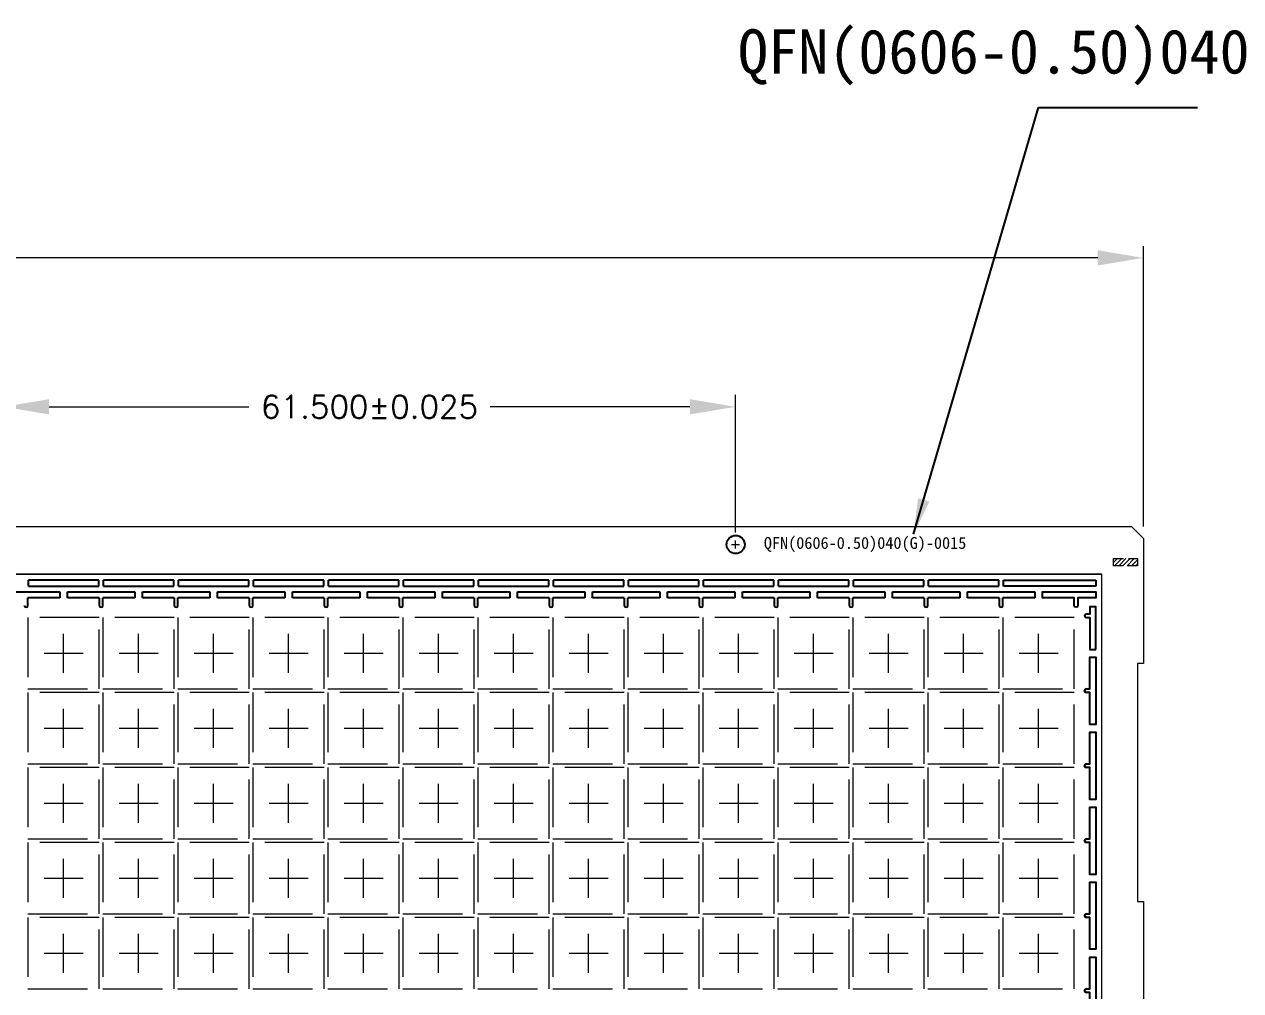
# Model space of a CAD drawing. Header units: millimetres. Extents: x 586 to 984, y 385 to 645.
# Drawn here: x 684.53 to 715.18, y 476.87 to 501.23 of the extents above; entities that cross this region are included whole.
import ezdxf

# ---------------------------------------------------------------- set-up
doc = ezdxf.new("R2010")
doc.units = ezdxf.units.MM
doc.linetypes.add('CENTER', pattern=[2, 1.25, -0.25, 0.25, -0.25])
doc.linetypes.add('HIDDEN', pattern=[0.375, 0.25, -0.125])
doc.layers.add('1', color=7, linetype='Continuous')
doc.layers.add('DIM', color=4, linetype='Continuous', lineweight=18)
doc.styles.add('SIMPLEX', font='SIMPLEX')
doc.styles.add('宋体', font='')
doc.styles.get('宋体').set_extended_font_data('SimSun')
doc.dimstyles.get("Standard").update_dxf_attribs({"dimscale": 4.5, "dimtxt": 0.16, "dimasz": 0.12, "dimexe": 0.08, "dimexo": 0.05, "dimgap": 0.08, "dimtad": 0, "dimdec": 3, "dimzin": 0, "dimdsep": 46, "dimtxsty": 'Standard', "dimcen": 0.09, "dimadec": 0, "dimazin": 0, "dimtfac": 1, "dimtdec": 3, "dimtmove": 0, "dimatfit": 3, "dimfxl": 1, "dimtolj": 1, "dimtzin": 0, "dimarcsym": 0})

msp = doc.modelspace()

# ---------------------------------------------------------------- hatches: boundary and pattern name
at = {"layer": 'DIM'}
h = msp.add_hatch(dxfattribs=at)
h.set_pattern_fill('ANSI31', color=256, scale=0.6, style=0)
h.set_pattern_definition([(45, (355.90738, 487.44193), (-0.053033009, 0.053033009), [])])
h.paths.add_polyline_path([(635.4774, 487.7584), (635.4774, 487.5784), (636.0774, 487.5784), (636.0774, 487.7584)])
h.paths.add_polyline_path([(635.4774, 465.9784), (635.4774, 466.1584), (636.0774, 466.1584), (636.0774, 465.9784)])
h.paths.add_polyline_path([(712.5774, 465.9784), (712.5774, 466.1584), (711.9774, 466.1584), (711.9774, 465.9784)])
h.paths.add_polyline_path([(712.5774, 487.7584), (712.5774, 487.5784), (711.9774, 487.5784), (711.9774, 487.7584)])

# ---------------------------------------------------------------- linework, layer by layer
at = {"layer": '1'}
for p, q in [((686.4024, 487.2184, -0.0958), (684.6324, 487.2184, -0.0958)), ((684.6324, 487.0684, -0.0958), (684.6324, 487.2184, -0.0958)), ((686.4024, 487.0684, -0.0958), (686.4024, 487.2184, -0.0958)), ((688.2924, 487.2184, -0.0958), (686.5224, 487.2184, -0.0958)), ((686.5224, 487.0684, -0.0958), (686.5224, 487.2184, -0.0958)), ((688.2924, 487.0684, -0.0958), (688.2924, 487.2184, -0.0958)), ((690.1824, 487.2184, -0.0958), (688.4124, 487.2184, -0.0958)), ((688.4124, 487.0684, -0.0958), (688.4124, 487.2184, -0.0958)), ((690.1824, 487.0684, -0.0958), (690.1824, 487.2184, -0.0958)), ((692.0724, 487.2184, -0.0958), (690.3024, 487.2184, -0.0958)), ((690.3024, 487.0684, -0.0958), (690.3024, 487.2184, -0.0958)), ((692.0724, 487.0684, -0.0958), (692.0724, 487.2184, -0.0958)), ((693.9624, 487.2184, -0.0958), (692.1924, 487.2184, -0.0958)), ((692.1924, 487.0684, -0.0958), (692.1924, 487.2184, -0.0958)), ((693.9624, 487.0684, -0.0958), (693.9624, 487.2184, -0.0958)), ((695.8524, 487.2184, -0.0958), (694.0824, 487.2184, -0.0958)), ((694.0824, 487.0684, -0.0958), (694.0824, 487.2184, -0.0958)), ((695.8524, 487.0684, -0.0958), (695.8524, 487.2184, -0.0958)), ((697.7424, 487.2184, -0.0958), (695.9724, 487.2184, -0.0958)), ((695.9724, 487.0684, -0.0958), (695.9724, 487.2184, -0.0958)), ((697.7424, 487.0684, -0.0958), (697.7424, 487.2184, -0.0958)), ((699.6324, 487.2184, -0.0958), (697.8624, 487.2184, -0.0958)), ((697.8624, 487.0684, -0.0958), (697.8624, 487.2184, -0.0958)), ((699.6324, 487.0684, -0.0958), (699.6324, 487.2184, -0.0958)), ((701.5224, 487.2184, -0.0958), (699.7524, 487.2184, -0.0958)), ((699.7524, 487.0684, -0.0958), (699.7524, 487.2184, -0.0958)), ((701.5224, 487.0684, -0.0958), (701.5224, 487.2184, -0.0958)), ((703.4124, 487.2184, -0.0958), (701.6424, 487.2184, -0.0958)), ((701.6424, 487.0684, -0.0958), (701.6424, 487.2184, -0.0958)), ((703.4124, 487.0684, -0.0958), (703.4124, 487.2184, -0.0958)), ((705.3024, 487.2184, -0.0958), (703.5324, 487.2184, -0.0958)), ((703.5324, 487.0684, -0.0958), (703.5324, 487.2184, -0.0958)), ((705.3024, 487.0684, -0.0958), (705.3024, 487.2184, -0.0958)), ((707.1924, 487.2184, -0.0958), (705.4224, 487.2184, -0.0958)), ((705.4224, 487.0684, -0.0958), (705.4224, 487.2184, -0.0958)), ((707.1924, 487.0684, -0.0958), (707.1924, 487.2184, -0.0958)), ((709.0824, 487.2184, -0.0958), (707.3124, 487.2184, -0.0958)), ((707.3124, 487.0684, -0.0958), (707.3124, 487.2184, -0.0958)), ((709.0824, 487.0684, -0.0958), (709.0824, 487.2184, -0.0958)), ((709.2024, 487.2184, -0.0958), (711.5274, 487.2184, -0.0958)), ((709.2024, 487.0684, -0.0958), (709.2024, 487.2184, -0.0958)), ((711.5274, 487.2184, -0.0958), (711.5274, 487.0684, -0.0958)), ((684.6324, 487.0684, -0.0958), (686.4024, 487.0684, -0.0958)), ((686.5224, 487.0684, -0.0958), (688.2924, 487.0684, -0.0958)), ((688.4124, 487.0684, -0.0958), (690.1824, 487.0684, -0.0958)), ((690.3024, 487.0684, -0.0958), (692.0724, 487.0684, -0.0958)), ((692.1924, 487.0684, -0.0958), (693.9624, 487.0684, -0.0958)), ((694.0824, 487.0684, -0.0958), (695.8524, 487.0684, -0.0958)), ((695.9724, 487.0684, -0.0958), (697.7424, 487.0684, -0.0958)), ((697.8624, 487.0684, -0.0958), (699.6324, 487.0684, -0.0958)), ((699.7524, 487.0684, -0.0958), (701.5224, 487.0684, -0.0958)), ((701.6424, 487.0684, -0.0958), (703.4124, 487.0684, -0.0958)), ((703.5324, 487.0684, -0.0958), (705.3024, 487.0684, -0.0958)), ((705.4224, 487.0684, -0.0958), (707.1924, 487.0684, -0.0958)), ((707.3124, 487.0684, -0.0958), (709.0824, 487.0684, -0.0958)), ((711.5274, 487.0684, -0.0958), (709.2024, 487.0684, -0.0958))]:
    msp.add_line(p, q, dxfattribs=at)
at = {"layer": '1', "ltscale": 10}
for p, q in [((683.7249, 486.9184, -0.0958), (685.4199, 486.9184, -0.0958)), ((685.4199, 486.7684, -0.0958), (684.6174, 486.7684, -0.0958)), ((684.6174, 486.5794, -0.0958), (684.6174, 486.7684, -0.0958)), ((685.4199, 486.9184, -0.0958), (685.4199, 486.7684, -0.0958)), ((685.6149, 486.7684, -0.0958), (685.6149, 486.9184, -0.0958)), ((685.6149, 486.9184, -0.0958), (687.3099, 486.9184, -0.0958)), ((686.4174, 486.7684, -0.0958), (685.6149, 486.7684, -0.0958)), ((686.4174, 486.7684, -0.0958), (686.4174, 486.5794, -0.0958)), ((687.3099, 486.7684, -0.0958), (686.5074, 486.7684, -0.0958)), ((686.5074, 486.5794, -0.0958), (686.5074, 486.7684, -0.0958)), ((687.3099, 486.9184, -0.0958), (687.3099, 486.7684, -0.0958)), ((687.5049, 486.7684, -0.0958), (687.5049, 486.9184, -0.0958)), ((687.5049, 486.9184, -0.0958), (689.1999, 486.9184, -0.0958)), ((688.3074, 486.7684, -0.0958), (687.5049, 486.7684, -0.0958)), ((688.3074, 486.7684, -0.0958), (688.3074, 486.5794, -0.0958)), ((689.1999, 486.7684, -0.0958), (688.3974, 486.7684, -0.0958)), ((688.3974, 486.5794, -0.0958), (688.3974, 486.7684, -0.0958)), ((689.1999, 486.9184, -0.0958), (689.1999, 486.7684, -0.0958)), ((689.3949, 486.7684, -0.0958), (689.3949, 486.9184, -0.0958)), ((689.3949, 486.9184, -0.0958), (691.0899, 486.9184, -0.0958)), ((690.1974, 486.7684, -0.0958), (689.3949, 486.7684, -0.0958)), ((690.1974, 486.7684, -0.0958), (690.1974, 486.5794, -0.0958)), ((691.0899, 486.7684, -0.0958), (690.2874, 486.7684, -0.0958)), ((690.2874, 486.5794, -0.0958), (690.2874, 486.7684, -0.0958)), ((691.0899, 486.9184, -0.0958), (691.0899, 486.7684, -0.0958)), ((691.2849, 486.7684, -0.0958), (691.2849, 486.9184, -0.0958)), ((691.2849, 486.9184, -0.0958), (692.9799, 486.9184, -0.0958)), ((692.0874, 486.7684, -0.0958), (691.2849, 486.7684, -0.0958)), ((692.0874, 486.7684, -0.0958), (692.0874, 486.5794, -0.0958)), ((692.9799, 486.7684, -0.0958), (692.1774, 486.7684, -0.0958)), ((692.1774, 486.5794, -0.0958), (692.1774, 486.7684, -0.0958)), ((692.9799, 486.9184, -0.0958), (692.9799, 486.7684, -0.0958)), ((693.1749, 486.7684, -0.0958), (693.1749, 486.9184, -0.0958)), ((693.1749, 486.9184, -0.0958), (694.8699, 486.9184, -0.0958)), ((693.9774, 486.7684, -0.0958), (693.1749, 486.7684, -0.0958)), ((693.9774, 486.7684, -0.0958), (693.9774, 486.5794, -0.0958)), ((694.8699, 486.7684, -0.0958), (694.0674, 486.7684, -0.0958)), ((694.0674, 486.5794, -0.0958), (694.0674, 486.7684, -0.0958)), ((694.8699, 486.9184, -0.0958), (694.8699, 486.7684, -0.0958)), ((695.0649, 486.7684, -0.0958), (695.0649, 486.9184, -0.0958)), ((695.0649, 486.9184, -0.0958), (696.7599, 486.9184, -0.0958)), ((695.8674, 486.7684, -0.0958), (695.0649, 486.7684, -0.0958)), ((695.8674, 486.7684, -0.0958), (695.8674, 486.5794, -0.0958)), ((696.7599, 486.7684, -0.0958), (695.9574, 486.7684, -0.0958)), ((695.9574, 486.5794, -0.0958), (695.9574, 486.7684, -0.0958)), ((696.7599, 486.9184, -0.0958), (696.7599, 486.7684, -0.0958)), ((696.9549, 486.7684, -0.0958), (696.9549, 486.9184, -0.0958)), ((696.9549, 486.9184, -0.0958), (698.6499, 486.9184, -0.0958)), ((697.7574, 486.7684, -0.0958), (696.9549, 486.7684, -0.0958)), ((697.7574, 486.7684, -0.0958), (697.7574, 486.5794, -0.0958)), ((698.6499, 486.7684, -0.0958), (697.8474, 486.7684, -0.0958)), ((697.8474, 486.5794, -0.0958), (697.8474, 486.7684, -0.0958)), ((698.6499, 486.9184, -0.0958), (698.6499, 486.7684, -0.0958)), ((698.8449, 486.7684, -0.0958), (698.8449, 486.9184, -0.0958)), ((698.8449, 486.9184, -0.0958), (700.5399, 486.9184, -0.0958)), ((699.6474, 486.7684, -0.0958), (698.8449, 486.7684, -0.0958)), ((699.6474, 486.7684, -0.0958), (699.6474, 486.5794, -0.0958)), ((700.5399, 486.7684, -0.0958), (699.7374, 486.7684, -0.0958)), ((699.7374, 486.5794, -0.0958), (699.7374, 486.7684, -0.0958)), ((700.5399, 486.9184, -0.0958), (700.5399, 486.7684, -0.0958)), ((700.7349, 486.7684, -0.0958), (700.7349, 486.9184, -0.0958)), ((700.7349, 486.9184, -0.0958), (702.4299, 486.9184, -0.0958)), ((701.5374, 486.7684, -0.0958), (700.7349, 486.7684, -0.0958)), ((701.5374, 486.7684, -0.0958), (701.5374, 486.5794, -0.0958)), ((702.4299, 486.7684, -0.0958), (701.6274, 486.7684, -0.0958)), ((701.6274, 486.5794, -0.0958), (701.6274, 486.7684, -0.0958)), ((702.4299, 486.9184, -0.0958), (702.4299, 486.7684, -0.0958)), ((702.6249, 486.7684, -0.0958), (702.6249, 486.9184, -0.0958)), ((702.6249, 486.9184, -0.0958), (704.3199, 486.9184, -0.0958)), ((703.4274, 486.7684, -0.0958), (702.6249, 486.7684, -0.0958)), ((703.4274, 486.7684, -0.0958), (703.4274, 486.5794, -0.0958)), ((704.3199, 486.7684, -0.0958), (703.5174, 486.7684, -0.0958)), ((703.5174, 486.5794, -0.0958), (703.5174, 486.7684, -0.0958)), ((704.3199, 486.9184, -0.0958), (704.3199, 486.7684, -0.0958)), ((704.5149, 486.7684, -0.0958), (704.5149, 486.9184, -0.0958)), ((704.5149, 486.9184, -0.0958), (706.2099, 486.9184, -0.0958)), ((705.3174, 486.7684, -0.0958), (704.5149, 486.7684, -0.0958)), ((705.3174, 486.7684, -0.0958), (705.3174, 486.5794, -0.0958)), ((706.2099, 486.7684, -0.0958), (705.4074, 486.7684, -0.0958)), ((705.4074, 486.5794, -0.0958), (705.4074, 486.7684, -0.0958)), ((706.2099, 486.9184, -0.0958), (706.2099, 486.7684, -0.0958)), ((706.4049, 486.7684, -0.0958), (706.4049, 486.9184, -0.0958)), ((706.4049, 486.9184, -0.0958), (708.0999, 486.9184, -0.0958)), ((707.2074, 486.7684, -0.0958), (706.4049, 486.7684, -0.0958)), ((707.2074, 486.7684, -0.0958), (707.2074, 486.5794, -0.0958)), ((708.0999, 486.7684, -0.0958), (707.2974, 486.7684, -0.0958)), ((707.2974, 486.5794, -0.0958), (707.2974, 486.7684, -0.0958)), ((708.0999, 486.9184, -0.0958), (708.0999, 486.7684, -0.0958)), ((708.2949, 486.7684, -0.0958), (708.2949, 486.9184, -0.0958)), ((708.2949, 486.9184, -0.0958), (709.9899, 486.9184, -0.0958)), ((709.0974, 486.7684, -0.0958), (708.2949, 486.7684, -0.0958)), ((709.0974, 486.7684, -0.0958), (709.0974, 486.5794, -0.0958)), ((709.9899, 486.7684, -0.0958), (709.1874, 486.7684, -0.0958)), ((709.1874, 486.5794, -0.0958), (709.1874, 486.7684, -0.0958)), ((709.9899, 486.9184, -0.0958), (709.9899, 486.7684, -0.0958))]:
    msp.add_line(p, q, dxfattribs=at)
at = {"layer": '1', "lineweight": 0, "elevation": -0.0958}
msp.add_lwpolyline([(635.6274, 488.5684), (712.4274, 488.5684), (712.7274, 488.2684), (712.7274, 485.1184), (712.5774, 485.1184), (712.5774, 479.1184), (712.7274, 479.1184), (712.7274, 474.6184), (712.5774, 474.6184), (712.5774, 468.6184), (712.7274, 468.6184), (712.7274, 465.4684), (712.4274, 465.1684), (635.6274, 465.1684)], dxfattribs=at)
at = {"layer": '1', "ltscale": 10, "elevation": -0.0958}
msp.add_lwpolyline([(711.0774, 486.5794, -1), (710.9874, 486.5794), (710.9874, 486.7684), (710.1849, 486.7684), (710.1849, 486.9184), (711.5274, 486.9184), (711.5274, 486.7684), (711.0774, 486.7684)], format="xyb", close=True, dxfattribs=at)
at = {"layer": '1', "elevation": -0.0958}
msp.add_lwpolyline([(711.5274, 485.4709), (711.5274, 486.5434), (711.3774, 486.5434), (711.3774, 486.3634), (711.2934, 486.3634, 1), (711.2934, 486.2734), (711.3774, 486.2734), (711.3774, 485.4709)], format="xyb", close=True, dxfattribs=at)
for points in [[(711.2934, 484.4734), (711.3774, 484.4734), (711.3774, 485.2759), (711.5274, 485.2759), (711.5274, 483.5809), (711.3774, 483.5809), (711.3774, 484.3834), (711.2934, 484.3834, -1), (711.2934, 484.4734, 1), (711.2934, 484.3834)], [(711.2934, 482.5834), (711.3774, 482.5834), (711.3774, 483.3859), (711.5274, 483.3859), (711.5274, 481.6909), (711.3774, 481.6909), (711.3774, 482.4934), (711.2934, 482.4934, -1), (711.2934, 482.5834, 1), (711.2934, 482.4934)], [(711.2934, 480.6934), (711.3774, 480.6934), (711.3774, 481.4959), (711.5274, 481.4959), (711.5274, 479.8009), (711.3774, 479.8009), (711.3774, 480.6034), (711.2934, 480.6034, -1), (711.2934, 480.6934, 1), (711.2934, 480.6034)], [(711.2934, 478.8034), (711.3774, 478.8034), (711.3774, 479.6059), (711.5274, 479.6059), (711.5274, 477.9109), (711.3774, 477.9109), (711.3774, 478.7134), (711.2934, 478.7134, -1), (711.2934, 478.8034, 1), (711.2934, 478.7134)], [(711.2934, 476.9134), (711.3774, 476.9134), (711.3774, 477.7159), (711.5274, 477.7159), (711.5274, 476.0209), (711.3774, 476.0209), (711.3774, 476.8234), (711.2934, 476.8234, -1), (711.2934, 476.9134, 1), (711.2934, 476.8234)]]:
    msp.add_lwpolyline(points, format="xyb", dxfattribs=at)
at = {"layer": '1'}
msp.add_circle((702.4524, 488.1148, -0.0958), 0.2286, dxfattribs=at)
at = {"layer": '1', "ltscale": 10}
for centre in [(684.5724, 486.5794, -0.0958), (686.4624, 486.5794, -0.0958), (688.3524, 486.5794, -0.0958), (690.2424, 486.5794, -0.0958), (692.1324, 486.5794, -0.0958), (694.0224, 486.5794, -0.0958), (695.9124, 486.5794, -0.0958), (697.8024, 486.5794, -0.0958), (699.6924, 486.5794, -0.0958), (701.5824, 486.5794, -0.0958), (703.4724, 486.5794, -0.0958), (705.3624, 486.5794, -0.0958), (707.2524, 486.5794, -0.0958), (709.1424, 486.5794, -0.0958)]:
    msp.add_arc(centre, 0.045, 180, 0, dxfattribs=at)
at = {"layer": 'DIM'}
for p, q in [((712.7274, 488.5684, -0.0958), (712.7274, 495.6394, -0.0958)), ((711.5774, 495.3394, -0.0958), (680.7893, 495.3394, -0.0958)), ((702.4524, 488.4148, -0.0958), (702.4524, 491.8862, -0.0958)), ((702.4524, 488.4148, -0.0958), (702.4524, 491.8862, -0.0958)), ((685.1524, 491.5862, -0.0958), (690.1893, 491.5862, -0.0958)), ((701.3024, 491.5862, -0.0958), (696.2655, 491.5862, -0.0958)), ((702.3524, 488.1148, -0.0958), (702.5524, 488.1148, -0.0958)), ((702.4524, 488.0148, -0.0958), (702.4524, 488.2148, -0.0958)), ((636.6774, 487.3684, -0.0958), (711.6774, 487.3684, -0.0958)), ((711.6774, 487.3684, -0.0958), (636.6774, 487.3684, -0.0958)), ((711.6774, 466.3684, -0.0958), (711.6774, 487.3684, -0.0958)), ((711.6774, 466.3684, -0.0958), (711.6774, 487.3684, -0.0958))]:
    msp.add_line(p, q, dxfattribs=at)
at = {"layer": 'DIM', "color": 2, "linetype": 'CENTER', "ltscale": 1.2}
for p, q in [((686.4174, 486.2734, -0.0958), (684.6174, 486.2734, -0.0958)), ((684.6174, 486.2734, -0.0958), (684.6174, 484.4734, -0.0958)), ((686.4174, 484.4734, -0.0958), (686.4174, 486.2734, -0.0958)), ((688.3074, 486.2734, -0.0958), (686.5074, 486.2734, -0.0958)), ((686.5074, 486.2734, -0.0958), (686.5074, 484.4734, -0.0958)), ((688.3074, 484.4734, -0.0958), (688.3074, 486.2734, -0.0958)), ((690.1974, 486.2734, -0.0958), (688.3974, 486.2734, -0.0958)), ((688.3974, 486.2734, -0.0958), (688.3974, 484.4734, -0.0958)), ((690.1974, 484.4734, -0.0958), (690.1974, 486.2734, -0.0958)), ((692.0874, 486.2734, -0.0958), (690.2874, 486.2734, -0.0958)), ((690.2874, 486.2734, -0.0958), (690.2874, 484.4734, -0.0958)), ((692.0874, 484.4734, -0.0958), (692.0874, 486.2734, -0.0958)), ((693.9774, 486.2734, -0.0958), (692.1774, 486.2734, -0.0958)), ((692.1774, 486.2734, -0.0958), (692.1774, 484.4734, -0.0958)), ((693.9774, 484.4734, -0.0958), (693.9774, 486.2734, -0.0958)), ((695.8674, 486.2734, -0.0958), (694.0674, 486.2734, -0.0958)), ((694.0674, 486.2734, -0.0958), (694.0674, 484.4734, -0.0958)), ((695.8674, 484.4734, -0.0958), (695.8674, 486.2734, -0.0958)), ((697.7574, 486.2734, -0.0958), (695.9574, 486.2734, -0.0958)), ((695.9574, 486.2734, -0.0958), (695.9574, 484.4734, -0.0958)), ((697.7574, 484.4734, -0.0958), (697.7574, 486.2734, -0.0958)), ((699.6474, 486.2734, -0.0958), (697.8474, 486.2734, -0.0958)), ((697.8474, 486.2734, -0.0958), (697.8474, 484.4734, -0.0958)), ((699.6474, 484.4734, -0.0958), (699.6474, 486.2734, -0.0958)), ((701.5374, 486.2734, -0.0958), (699.7374, 486.2734, -0.0958)), ((699.7374, 486.2734, -0.0958), (699.7374, 484.4734, -0.0958)), ((701.5374, 484.4734, -0.0958), (701.5374, 486.2734, -0.0958)), ((703.4274, 486.2734, -0.0958), (701.6274, 486.2734, -0.0958)), ((701.6274, 486.2734, -0.0958), (701.6274, 484.4734, -0.0958)), ((703.4274, 484.4734, -0.0958), (703.4274, 486.2734, -0.0958)), ((705.3174, 486.2734, -0.0958), (703.5174, 486.2734, -0.0958)), ((703.5174, 486.2734, -0.0958), (703.5174, 484.4734, -0.0958)), ((705.3174, 484.4734, -0.0958), (705.3174, 486.2734, -0.0958)), ((707.2074, 486.2734, -0.0958), (705.4074, 486.2734, -0.0958)), ((705.4074, 486.2734, -0.0958), (705.4074, 484.4734, -0.0958)), ((707.2074, 484.4734, -0.0958), (707.2074, 486.2734, -0.0958)), ((709.0974, 486.2734, -0.0958), (707.2974, 486.2734, -0.0958)), ((707.2974, 486.2734, -0.0958), (707.2974, 484.4734, -0.0958)), ((709.0974, 484.4734, -0.0958), (709.0974, 486.2734, -0.0958)), ((710.9874, 486.2734, -0.0958), (709.1874, 486.2734, -0.0958)), ((709.1874, 486.2734, -0.0958), (709.1874, 484.4734, -0.0958)), ((710.9874, 484.4734, -0.0958), (710.9874, 486.2734, -0.0958)), ((684.6174, 484.4734, -0.0958), (686.4174, 484.4734, -0.0958)), ((686.4174, 484.3834, -0.0958), (684.6174, 484.3834, -0.0958)), ((684.6174, 484.3834, -0.0958), (684.6174, 482.5834, -0.0958)), ((686.4174, 482.5834, -0.0958), (686.4174, 484.3834, -0.0958)), ((686.5074, 484.4734, -0.0958), (688.3074, 484.4734, -0.0958)), ((688.3074, 484.3834, -0.0958), (686.5074, 484.3834, -0.0958)), ((686.5074, 484.3834, -0.0958), (686.5074, 482.5834, -0.0958)), ((688.3074, 482.5834, -0.0958), (688.3074, 484.3834, -0.0958)), ((688.3974, 484.4734, -0.0958), (690.1974, 484.4734, -0.0958)), ((690.1974, 484.3834, -0.0958), (688.3974, 484.3834, -0.0958)), ((688.3974, 484.3834, -0.0958), (688.3974, 482.5834, -0.0958)), ((690.1974, 482.5834, -0.0958), (690.1974, 484.3834, -0.0958)), ((690.2874, 484.4734, -0.0958), (692.0874, 484.4734, -0.0958)), ((692.0874, 484.3834, -0.0958), (690.2874, 484.3834, -0.0958)), ((690.2874, 484.3834, -0.0958), (690.2874, 482.5834, -0.0958)), ((692.0874, 482.5834, -0.0958), (692.0874, 484.3834, -0.0958)), ((692.1774, 484.4734, -0.0958), (693.9774, 484.4734, -0.0958)), ((693.9774, 484.3834, -0.0958), (692.1774, 484.3834, -0.0958)), ((692.1774, 484.3834, -0.0958), (692.1774, 482.5834, -0.0958)), ((693.9774, 482.5834, -0.0958), (693.9774, 484.3834, -0.0958)), ((694.0674, 484.4734, -0.0958), (695.8674, 484.4734, -0.0958)), ((695.8674, 484.3834, -0.0958), (694.0674, 484.3834, -0.0958)), ((694.0674, 484.3834, -0.0958), (694.0674, 482.5834, -0.0958)), ((695.8674, 482.5834, -0.0958), (695.8674, 484.3834, -0.0958)), ((695.9574, 484.4734, -0.0958), (697.7574, 484.4734, -0.0958)), ((697.7574, 484.3834, -0.0958), (695.9574, 484.3834, -0.0958)), ((695.9574, 484.3834, -0.0958), (695.9574, 482.5834, -0.0958)), ((697.7574, 482.5834, -0.0958), (697.7574, 484.3834, -0.0958)), ((697.8474, 484.4734, -0.0958), (699.6474, 484.4734, -0.0958)), ((699.6474, 484.3834, -0.0958), (697.8474, 484.3834, -0.0958)), ((697.8474, 484.3834, -0.0958), (697.8474, 482.5834, -0.0958)), ((699.6474, 482.5834, -0.0958), (699.6474, 484.3834, -0.0958)), ((699.7374, 484.4734, -0.0958), (701.5374, 484.4734, -0.0958)), ((701.5374, 484.3834, -0.0958), (699.7374, 484.3834, -0.0958)), ((699.7374, 484.3834, -0.0958), (699.7374, 482.5834, -0.0958)), ((701.5374, 482.5834, -0.0958), (701.5374, 484.3834, -0.0958)), ((701.6274, 484.4734, -0.0958), (703.4274, 484.4734, -0.0958)), ((703.4274, 484.3834, -0.0958), (701.6274, 484.3834, -0.0958)), ((701.6274, 484.3834, -0.0958), (701.6274, 482.5834, -0.0958)), ((703.4274, 482.5834, -0.0958), (703.4274, 484.3834, -0.0958)), ((703.5174, 484.4734, -0.0958), (705.3174, 484.4734, -0.0958)), ((705.3174, 484.3834, -0.0958), (703.5174, 484.3834, -0.0958)), ((703.5174, 484.3834, -0.0958), (703.5174, 482.5834, -0.0958)), ((705.3174, 482.5834, -0.0958), (705.3174, 484.3834, -0.0958)), ((705.4074, 484.4734, -0.0958), (707.2074, 484.4734, -0.0958)), ((707.2074, 484.3834, -0.0958), (705.4074, 484.3834, -0.0958)), ((705.4074, 484.3834, -0.0958), (705.4074, 482.5834, -0.0958)), ((707.2074, 482.5834, -0.0958), (707.2074, 484.3834, -0.0958)), ((707.2974, 484.4734, -0.0958), (709.0974, 484.4734, -0.0958)), ((709.0974, 484.3834, -0.0958), (707.2974, 484.3834, -0.0958)), ((707.2974, 484.3834, -0.0958), (707.2974, 482.5834, -0.0958)), ((709.0974, 482.5834, -0.0958), (709.0974, 484.3834, -0.0958)), ((709.1874, 484.4734, -0.0958), (710.9874, 484.4734, -0.0958)), ((710.9874, 484.3834, -0.0958), (709.1874, 484.3834, -0.0958)), ((709.1874, 484.3834, -0.0958), (709.1874, 482.5834, -0.0958)), ((710.9874, 482.5834, -0.0958), (710.9874, 484.3834, -0.0958)), ((684.6174, 482.5834, -0.0958), (686.4174, 482.5834, -0.0958)), ((686.4174, 482.4934, -0.0958), (684.6174, 482.4934, -0.0958)), ((684.6174, 482.4934, -0.0958), (684.6174, 480.6934, -0.0958)), ((686.4174, 480.6934, -0.0958), (686.4174, 482.4934, -0.0958)), ((686.5074, 482.5834, -0.0958), (688.3074, 482.5834, -0.0958)), ((688.3074, 482.4934, -0.0958), (686.5074, 482.4934, -0.0958)), ((686.5074, 482.4934, -0.0958), (686.5074, 480.6934, -0.0958)), ((688.3074, 480.6934, -0.0958), (688.3074, 482.4934, -0.0958)), ((688.3974, 482.5834, -0.0958), (690.1974, 482.5834, -0.0958)), ((690.1974, 482.4934, -0.0958), (688.3974, 482.4934, -0.0958)), ((688.3974, 482.4934, -0.0958), (688.3974, 480.6934, -0.0958)), ((690.1974, 480.6934, -0.0958), (690.1974, 482.4934, -0.0958)), ((690.2874, 482.5834, -0.0958), (692.0874, 482.5834, -0.0958)), ((692.0874, 482.4934, -0.0958), (690.2874, 482.4934, -0.0958)), ((690.2874, 482.4934, -0.0958), (690.2874, 480.6934, -0.0958)), ((692.0874, 480.6934, -0.0958), (692.0874, 482.4934, -0.0958)), ((692.1774, 482.5834, -0.0958), (693.9774, 482.5834, -0.0958)), ((693.9774, 482.4934, -0.0958), (692.1774, 482.4934, -0.0958)), ((692.1774, 482.4934, -0.0958), (692.1774, 480.6934, -0.0958)), ((693.9774, 480.6934, -0.0958), (693.9774, 482.4934, -0.0958)), ((694.0674, 482.5834, -0.0958), (695.8674, 482.5834, -0.0958)), ((695.8674, 482.4934, -0.0958), (694.0674, 482.4934, -0.0958)), ((694.0674, 482.4934, -0.0958), (694.0674, 480.6934, -0.0958)), ((695.8674, 480.6934, -0.0958), (695.8674, 482.4934, -0.0958)), ((695.9574, 482.5834, -0.0958), (697.7574, 482.5834, -0.0958)), ((697.7574, 482.4934, -0.0958), (695.9574, 482.4934, -0.0958)), ((695.9574, 482.4934, -0.0958), (695.9574, 480.6934, -0.0958)), ((697.7574, 480.6934, -0.0958), (697.7574, 482.4934, -0.0958)), ((697.8474, 482.5834, -0.0958), (699.6474, 482.5834, -0.0958)), ((699.6474, 482.4934, -0.0958), (697.8474, 482.4934, -0.0958)), ((697.8474, 482.4934, -0.0958), (697.8474, 480.6934, -0.0958)), ((699.6474, 480.6934, -0.0958), (699.6474, 482.4934, -0.0958)), ((699.7374, 482.5834, -0.0958), (701.5374, 482.5834, -0.0958)), ((701.5374, 482.4934, -0.0958), (699.7374, 482.4934, -0.0958)), ((699.7374, 482.4934, -0.0958), (699.7374, 480.6934, -0.0958)), ((701.5374, 480.6934, -0.0958), (701.5374, 482.4934, -0.0958)), ((701.6274, 482.5834, -0.0958), (703.4274, 482.5834, -0.0958)), ((703.4274, 482.4934, -0.0958), (701.6274, 482.4934, -0.0958)), ((701.6274, 482.4934, -0.0958), (701.6274, 480.6934, -0.0958)), ((703.4274, 480.6934, -0.0958), (703.4274, 482.4934, -0.0958)), ((703.5174, 482.5834, -0.0958), (705.3174, 482.5834, -0.0958)), ((705.3174, 482.4934, -0.0958), (703.5174, 482.4934, -0.0958)), ((703.5174, 482.4934, -0.0958), (703.5174, 480.6934, -0.0958)), ((705.3174, 480.6934, -0.0958), (705.3174, 482.4934, -0.0958)), ((705.4074, 482.5834, -0.0958), (707.2074, 482.5834, -0.0958)), ((707.2074, 482.4934, -0.0958), (705.4074, 482.4934, -0.0958)), ((705.4074, 482.4934, -0.0958), (705.4074, 480.6934, -0.0958)), ((707.2074, 480.6934, -0.0958), (707.2074, 482.4934, -0.0958)), ((707.2974, 482.5834, -0.0958), (709.0974, 482.5834, -0.0958)), ((709.0974, 482.4934, -0.0958), (707.2974, 482.4934, -0.0958)), ((707.2974, 482.4934, -0.0958), (707.2974, 480.6934, -0.0958)), ((709.0974, 480.6934, -0.0958), (709.0974, 482.4934, -0.0958)), ((709.1874, 482.5834, -0.0958), (710.9874, 482.5834, -0.0958)), ((710.9874, 482.4934, -0.0958), (709.1874, 482.4934, -0.0958)), ((709.1874, 482.4934, -0.0958), (709.1874, 480.6934, -0.0958)), ((710.9874, 480.6934, -0.0958), (710.9874, 482.4934, -0.0958)), ((684.6174, 480.6934, -0.0958), (686.4174, 480.6934, -0.0958)), ((686.5074, 480.6934, -0.0958), (688.3074, 480.6934, -0.0958)), ((688.3974, 480.6934, -0.0958), (690.1974, 480.6934, -0.0958)), ((690.2874, 480.6934, -0.0958), (692.0874, 480.6934, -0.0958)), ((692.1774, 480.6934, -0.0958), (693.9774, 480.6934, -0.0958)), ((694.0674, 480.6934, -0.0958), (695.8674, 480.6934, -0.0958)), ((695.9574, 480.6934, -0.0958), (697.7574, 480.6934, -0.0958)), ((697.8474, 480.6934, -0.0958), (699.6474, 480.6934, -0.0958)), ((699.7374, 480.6934, -0.0958), (701.5374, 480.6934, -0.0958)), ((701.6274, 480.6934, -0.0958), (703.4274, 480.6934, -0.0958)), ((703.5174, 480.6934, -0.0958), (705.3174, 480.6934, -0.0958)), ((705.4074, 480.6934, -0.0958), (707.2074, 480.6934, -0.0958)), ((707.2974, 480.6934, -0.0958), (709.0974, 480.6934, -0.0958)), ((709.1874, 480.6934, -0.0958), (710.9874, 480.6934, -0.0958)), ((686.4174, 480.6034, -0.0958), (684.6174, 480.6034, -0.0958)), ((684.6174, 480.6034, -0.0958), (684.6174, 478.8034, -0.0958)), ((686.4174, 478.8034, -0.0958), (686.4174, 480.6034, -0.0958)), ((688.3074, 480.6034, -0.0958), (686.5074, 480.6034, -0.0958)), ((686.5074, 480.6034, -0.0958), (686.5074, 478.8034, -0.0958)), ((688.3074, 478.8034, -0.0958), (688.3074, 480.6034, -0.0958)), ((690.1974, 480.6034, -0.0958), (688.3974, 480.6034, -0.0958)), ((688.3974, 480.6034, -0.0958), (688.3974, 478.8034, -0.0958)), ((690.1974, 478.8034, -0.0958), (690.1974, 480.6034, -0.0958)), ((692.0874, 480.6034, -0.0958), (690.2874, 480.6034, -0.0958)), ((690.2874, 480.6034, -0.0958), (690.2874, 478.8034, -0.0958)), ((692.0874, 478.8034, -0.0958), (692.0874, 480.6034, -0.0958)), ((693.9774, 480.6034, -0.0958), (692.1774, 480.6034, -0.0958)), ((692.1774, 480.6034, -0.0958), (692.1774, 478.8034, -0.0958)), ((693.9774, 478.8034, -0.0958), (693.9774, 480.6034, -0.0958)), ((695.8674, 480.6034, -0.0958), (694.0674, 480.6034, -0.0958)), ((694.0674, 480.6034, -0.0958), (694.0674, 478.8034, -0.0958)), ((695.8674, 478.8034, -0.0958), (695.8674, 480.6034, -0.0958)), ((697.7574, 480.6034, -0.0958), (695.9574, 480.6034, -0.0958)), ((695.9574, 480.6034, -0.0958), (695.9574, 478.8034, -0.0958)), ((697.7574, 478.8034, -0.0958), (697.7574, 480.6034, -0.0958)), ((699.6474, 480.6034, -0.0958), (697.8474, 480.6034, -0.0958)), ((697.8474, 480.6034, -0.0958), (697.8474, 478.8034, -0.0958)), ((699.6474, 478.8034, -0.0958), (699.6474, 480.6034, -0.0958)), ((701.5374, 480.6034, -0.0958), (699.7374, 480.6034, -0.0958)), ((699.7374, 480.6034, -0.0958), (699.7374, 478.8034, -0.0958)), ((701.5374, 478.8034, -0.0958), (701.5374, 480.6034, -0.0958)), ((703.4274, 480.6034, -0.0958), (701.6274, 480.6034, -0.0958)), ((701.6274, 480.6034, -0.0958), (701.6274, 478.8034, -0.0958)), ((703.4274, 478.8034, -0.0958), (703.4274, 480.6034, -0.0958)), ((705.3174, 480.6034, -0.0958), (703.5174, 480.6034, -0.0958)), ((703.5174, 480.6034, -0.0958), (703.5174, 478.8034, -0.0958)), ((705.3174, 478.8034, -0.0958), (705.3174, 480.6034, -0.0958)), ((707.2074, 480.6034, -0.0958), (705.4074, 480.6034, -0.0958)), ((705.4074, 480.6034, -0.0958), (705.4074, 478.8034, -0.0958)), ((707.2074, 478.8034, -0.0958), (707.2074, 480.6034, -0.0958)), ((709.0974, 480.6034, -0.0958), (707.2974, 480.6034, -0.0958)), ((707.2974, 480.6034, -0.0958), (707.2974, 478.8034, -0.0958)), ((709.0974, 478.8034, -0.0958), (709.0974, 480.6034, -0.0958)), ((710.9874, 480.6034, -0.0958), (709.1874, 480.6034, -0.0958)), ((709.1874, 480.6034, -0.0958), (709.1874, 478.8034, -0.0958)), ((710.9874, 478.8034, -0.0958), (710.9874, 480.6034, -0.0958)), ((684.6174, 478.8034, -0.0958), (686.4174, 478.8034, -0.0958)), ((686.5074, 478.8034, -0.0958), (688.3074, 478.8034, -0.0958)), ((688.3974, 478.8034, -0.0958), (690.1974, 478.8034, -0.0958)), ((690.2874, 478.8034, -0.0958), (692.0874, 478.8034, -0.0958)), ((692.1774, 478.8034, -0.0958), (693.9774, 478.8034, -0.0958)), ((694.0674, 478.8034, -0.0958), (695.8674, 478.8034, -0.0958)), ((695.9574, 478.8034, -0.0958), (697.7574, 478.8034, -0.0958)), ((697.8474, 478.8034, -0.0958), (699.6474, 478.8034, -0.0958)), ((699.7374, 478.8034, -0.0958), (701.5374, 478.8034, -0.0958)), ((701.6274, 478.8034, -0.0958), (703.4274, 478.8034, -0.0958)), ((703.5174, 478.8034, -0.0958), (705.3174, 478.8034, -0.0958)), ((705.4074, 478.8034, -0.0958), (707.2074, 478.8034, -0.0958)), ((707.2974, 478.8034, -0.0958), (709.0974, 478.8034, -0.0958)), ((709.1874, 478.8034, -0.0958), (710.9874, 478.8034, -0.0958)), ((686.4174, 478.7134, -0.0958), (684.6174, 478.7134, -0.0958)), ((684.6174, 478.7134, -0.0958), (684.6174, 476.9134, -0.0958)), ((686.4174, 476.9134, -0.0958), (686.4174, 478.7134, -0.0958)), ((688.3074, 478.7134, -0.0958), (686.5074, 478.7134, -0.0958)), ((686.5074, 478.7134, -0.0958), (686.5074, 476.9134, -0.0958)), ((688.3074, 476.9134, -0.0958), (688.3074, 478.7134, -0.0958)), ((690.1974, 478.7134, -0.0958), (688.3974, 478.7134, -0.0958)), ((688.3974, 478.7134, -0.0958), (688.3974, 476.9134, -0.0958)), ((690.1974, 476.9134, -0.0958), (690.1974, 478.7134, -0.0958)), ((692.0874, 478.7134, -0.0958), (690.2874, 478.7134, -0.0958)), ((690.2874, 478.7134, -0.0958), (690.2874, 476.9134, -0.0958)), ((692.0874, 476.9134, -0.0958), (692.0874, 478.7134, -0.0958)), ((693.9774, 478.7134, -0.0958), (692.1774, 478.7134, -0.0958)), ((692.1774, 478.7134, -0.0958), (692.1774, 476.9134, -0.0958)), ((693.9774, 476.9134, -0.0958), (693.9774, 478.7134, -0.0958)), ((695.8674, 478.7134, -0.0958), (694.0674, 478.7134, -0.0958)), ((694.0674, 478.7134, -0.0958), (694.0674, 476.9134, -0.0958)), ((695.8674, 476.9134, -0.0958), (695.8674, 478.7134, -0.0958)), ((697.7574, 478.7134, -0.0958), (695.9574, 478.7134, -0.0958)), ((695.9574, 478.7134, -0.0958), (695.9574, 476.9134, -0.0958)), ((697.7574, 476.9134, -0.0958), (697.7574, 478.7134, -0.0958)), ((699.6474, 478.7134, -0.0958), (697.8474, 478.7134, -0.0958)), ((697.8474, 478.7134, -0.0958), (697.8474, 476.9134, -0.0958)), ((699.6474, 476.9134, -0.0958), (699.6474, 478.7134, -0.0958)), ((701.5374, 478.7134, -0.0958), (699.7374, 478.7134, -0.0958)), ((699.7374, 478.7134, -0.0958), (699.7374, 476.9134, -0.0958)), ((701.5374, 476.9134, -0.0958), (701.5374, 478.7134, -0.0958)), ((703.4274, 478.7134, -0.0958), (701.6274, 478.7134, -0.0958)), ((701.6274, 478.7134, -0.0958), (701.6274, 476.9134, -0.0958)), ((703.4274, 476.9134, -0.0958), (703.4274, 478.7134, -0.0958)), ((705.3174, 478.7134, -0.0958), (703.5174, 478.7134, -0.0958)), ((703.5174, 478.7134, -0.0958), (703.5174, 476.9134, -0.0958)), ((705.3174, 476.9134, -0.0958), (705.3174, 478.7134, -0.0958)), ((707.2074, 478.7134, -0.0958), (705.4074, 478.7134, -0.0958)), ((705.4074, 478.7134, -0.0958), (705.4074, 476.9134, -0.0958)), ((707.2074, 476.9134, -0.0958), (707.2074, 478.7134, -0.0958)), ((709.0974, 478.7134, -0.0958), (707.2974, 478.7134, -0.0958)), ((707.2974, 478.7134, -0.0958), (707.2974, 476.9134, -0.0958)), ((709.0974, 476.9134, -0.0958), (709.0974, 478.7134, -0.0958)), ((710.9874, 478.7134, -0.0958), (709.1874, 478.7134, -0.0958)), ((709.1874, 478.7134, -0.0958), (709.1874, 476.9134, -0.0958)), ((710.9874, 476.9134, -0.0958), (710.9874, 478.7134, -0.0958)), ((684.6174, 476.9134, -0.0958), (686.4174, 476.9134, -0.0958)), ((686.5074, 476.9134, -0.0958), (688.3074, 476.9134, -0.0958)), ((688.3974, 476.9134, -0.0958), (690.1974, 476.9134, -0.0958)), ((690.2874, 476.9134, -0.0958), (692.0874, 476.9134, -0.0958)), ((692.1774, 476.9134, -0.0958), (693.9774, 476.9134, -0.0958)), ((694.0674, 476.9134, -0.0958), (695.8674, 476.9134, -0.0958)), ((695.9574, 476.9134, -0.0958), (697.7574, 476.9134, -0.0958)), ((697.8474, 476.9134, -0.0958), (699.6474, 476.9134, -0.0958)), ((699.7374, 476.9134, -0.0958), (701.5374, 476.9134, -0.0958)), ((701.6274, 476.9134, -0.0958), (703.4274, 476.9134, -0.0958)), ((703.5174, 476.9134, -0.0958), (705.3174, 476.9134, -0.0958)), ((705.4074, 476.9134, -0.0958), (707.2074, 476.9134, -0.0958)), ((707.2974, 476.9134, -0.0958), (709.0974, 476.9134, -0.0958)), ((709.1874, 476.9134, -0.0958), (710.9874, 476.9134, -0.0958))]:
    msp.add_line(p, q, dxfattribs=at)
at = {"layer": 'DIM', "linetype": 'CENTER', "ltscale": 1.6}
for p, q in [((685.5174, 484.8814, -0.0958), (685.5174, 485.8653, -0.0958)), ((687.4074, 484.8814, -0.0958), (687.4074, 485.8653, -0.0958)), ((689.2974, 484.8814, -0.0958), (689.2974, 485.8653, -0.0958)), ((691.1874, 484.8814, -0.0958), (691.1874, 485.8653, -0.0958)), ((693.0774, 484.8814, -0.0958), (693.0774, 485.8653, -0.0958)), ((694.9674, 484.8814, -0.0958), (694.9674, 485.8653, -0.0958)), ((696.8574, 484.8814, -0.0958), (696.8574, 485.8653, -0.0958)), ((698.7474, 484.8814, -0.0958), (698.7474, 485.8653, -0.0958)), ((700.6374, 484.8814, -0.0958), (700.6374, 485.8653, -0.0958)), ((702.5274, 484.8814, -0.0958), (702.5274, 485.8653, -0.0958)), ((704.4174, 484.8814, -0.0958), (704.4174, 485.8653, -0.0958)), ((706.3074, 484.8814, -0.0958), (706.3074, 485.8653, -0.0958)), ((708.1974, 484.8814, -0.0958), (708.1974, 485.8653, -0.0958)), ((710.0874, 484.8814, -0.0958), (710.0874, 485.8653, -0.0958)), ((685.0254, 485.3734, -0.0958), (686.0094, 485.3734, -0.0958)), ((686.9154, 485.3734, -0.0958), (687.8994, 485.3734, -0.0958)), ((688.8054, 485.3734, -0.0958), (689.7894, 485.3734, -0.0958)), ((690.6954, 485.3734, -0.0958), (691.6794, 485.3734, -0.0958)), ((692.5854, 485.3734, -0.0958), (693.5694, 485.3734, -0.0958)), ((694.4754, 485.3734, -0.0958), (695.4594, 485.3734, -0.0958)), ((696.3654, 485.3734, -0.0958), (697.3494, 485.3734, -0.0958)), ((698.2554, 485.3734, -0.0958), (699.2394, 485.3734, -0.0958)), ((700.1454, 485.3734, -0.0958), (701.1294, 485.3734, -0.0958)), ((702.0354, 485.3734, -0.0958), (703.0194, 485.3734, -0.0958)), ((703.9254, 485.3734, -0.0958), (704.9094, 485.3734, -0.0958)), ((705.8154, 485.3734, -0.0958), (706.7994, 485.3734, -0.0958)), ((707.7054, 485.3734, -0.0958), (708.6894, 485.3734, -0.0958)), ((709.5954, 485.3734, -0.0958), (710.5794, 485.3734, -0.0958)), ((685.5174, 482.9914, -0.0958), (685.5174, 483.9753, -0.0958)), ((687.4074, 482.9914, -0.0958), (687.4074, 483.9753, -0.0958)), ((689.2974, 482.9914, -0.0958), (689.2974, 483.9753, -0.0958)), ((691.1874, 482.9914, -0.0958), (691.1874, 483.9753, -0.0958)), ((693.0774, 482.9914, -0.0958), (693.0774, 483.9753, -0.0958)), ((694.9674, 482.9914, -0.0958), (694.9674, 483.9753, -0.0958)), ((696.8574, 482.9914, -0.0958), (696.8574, 483.9753, -0.0958)), ((698.7474, 482.9914, -0.0958), (698.7474, 483.9753, -0.0958)), ((700.6374, 482.9914, -0.0958), (700.6374, 483.9753, -0.0958)), ((702.5274, 482.9914, -0.0958), (702.5274, 483.9753, -0.0958)), ((704.4174, 482.9914, -0.0958), (704.4174, 483.9753, -0.0958)), ((706.3074, 482.9914, -0.0958), (706.3074, 483.9753, -0.0958)), ((708.1974, 482.9914, -0.0958), (708.1974, 483.9753, -0.0958)), ((710.0874, 482.9914, -0.0958), (710.0874, 483.9753, -0.0958)), ((685.0254, 483.4834, -0.0958), (686.0094, 483.4834, -0.0958)), ((686.9154, 483.4834, -0.0958), (687.8994, 483.4834, -0.0958)), ((688.8054, 483.4834, -0.0958), (689.7894, 483.4834, -0.0958)), ((690.6954, 483.4834, -0.0958), (691.6794, 483.4834, -0.0958)), ((692.5854, 483.4834, -0.0958), (693.5694, 483.4834, -0.0958)), ((694.4754, 483.4834, -0.0958), (695.4594, 483.4834, -0.0958)), ((696.3654, 483.4834, -0.0958), (697.3494, 483.4834, -0.0958)), ((698.2554, 483.4834, -0.0958), (699.2394, 483.4834, -0.0958)), ((700.1454, 483.4834, -0.0958), (701.1294, 483.4834, -0.0958)), ((702.0354, 483.4834, -0.0958), (703.0194, 483.4834, -0.0958)), ((703.9254, 483.4834, -0.0958), (704.9094, 483.4834, -0.0958)), ((705.8154, 483.4834, -0.0958), (706.7994, 483.4834, -0.0958)), ((707.7054, 483.4834, -0.0958), (708.6894, 483.4834, -0.0958)), ((709.5954, 483.4834, -0.0958), (710.5794, 483.4834, -0.0958)), ((685.5174, 481.1014, -0.0958), (685.5174, 482.0853, -0.0958)), ((687.4074, 481.1014, -0.0958), (687.4074, 482.0853, -0.0958)), ((689.2974, 481.1014, -0.0958), (689.2974, 482.0853, -0.0958)), ((691.1874, 481.1014, -0.0958), (691.1874, 482.0853, -0.0958)), ((693.0774, 481.1014, -0.0958), (693.0774, 482.0853, -0.0958)), ((694.9674, 481.1014, -0.0958), (694.9674, 482.0853, -0.0958)), ((696.8574, 481.1014, -0.0958), (696.8574, 482.0853, -0.0958)), ((698.7474, 481.1014, -0.0958), (698.7474, 482.0853, -0.0958)), ((700.6374, 481.1014, -0.0958), (700.6374, 482.0853, -0.0958)), ((702.5274, 481.1014, -0.0958), (702.5274, 482.0853, -0.0958)), ((704.4174, 481.1014, -0.0958), (704.4174, 482.0853, -0.0958)), ((706.3074, 481.1014, -0.0958), (706.3074, 482.0853, -0.0958)), ((708.1974, 481.1014, -0.0958), (708.1974, 482.0853, -0.0958)), ((710.0874, 481.1014, -0.0958), (710.0874, 482.0853, -0.0958)), ((685.0254, 481.5934, -0.0958), (686.0094, 481.5934, -0.0958)), ((686.9154, 481.5934, -0.0958), (687.8994, 481.5934, -0.0958)), ((688.8054, 481.5934, -0.0958), (689.7894, 481.5934, -0.0958)), ((690.6954, 481.5934, -0.0958), (691.6794, 481.5934, -0.0958)), ((692.5854, 481.5934, -0.0958), (693.5694, 481.5934, -0.0958)), ((694.4754, 481.5934, -0.0958), (695.4594, 481.5934, -0.0958)), ((696.3654, 481.5934, -0.0958), (697.3494, 481.5934, -0.0958)), ((698.2554, 481.5934, -0.0958), (699.2394, 481.5934, -0.0958)), ((700.1454, 481.5934, -0.0958), (701.1294, 481.5934, -0.0958)), ((702.0354, 481.5934, -0.0958), (703.0194, 481.5934, -0.0958)), ((703.9254, 481.5934, -0.0958), (704.9094, 481.5934, -0.0958)), ((705.8154, 481.5934, -0.0958), (706.7994, 481.5934, -0.0958)), ((707.7054, 481.5934, -0.0958), (708.6894, 481.5934, -0.0958)), ((709.5954, 481.5934, -0.0958), (710.5794, 481.5934, -0.0958)), ((685.5174, 479.2114, -0.0958), (685.5174, 480.1953, -0.0958)), ((687.4074, 479.2114, -0.0958), (687.4074, 480.1953, -0.0958)), ((689.2974, 479.2114, -0.0958), (689.2974, 480.1953, -0.0958)), ((691.1874, 479.2114, -0.0958), (691.1874, 480.1953, -0.0958)), ((693.0774, 479.2114, -0.0958), (693.0774, 480.1953, -0.0958)), ((694.9674, 479.2114, -0.0958), (694.9674, 480.1953, -0.0958)), ((696.8574, 479.2114, -0.0958), (696.8574, 480.1953, -0.0958)), ((698.7474, 479.2114, -0.0958), (698.7474, 480.1953, -0.0958)), ((700.6374, 479.2114, -0.0958), (700.6374, 480.1953, -0.0958)), ((702.5274, 479.2114, -0.0958), (702.5274, 480.1953, -0.0958)), ((704.4174, 479.2114, -0.0958), (704.4174, 480.1953, -0.0958)), ((706.3074, 479.2114, -0.0958), (706.3074, 480.1953, -0.0958)), ((708.1974, 479.2114, -0.0958), (708.1974, 480.1953, -0.0958)), ((710.0874, 479.2114, -0.0958), (710.0874, 480.1953, -0.0958)), ((685.0254, 479.7034, -0.0958), (686.0094, 479.7034, -0.0958)), ((686.9154, 479.7034, -0.0958), (687.8994, 479.7034, -0.0958)), ((688.8054, 479.7034, -0.0958), (689.7894, 479.7034, -0.0958)), ((690.6954, 479.7034, -0.0958), (691.6794, 479.7034, -0.0958)), ((692.5854, 479.7034, -0.0958), (693.5694, 479.7034, -0.0958)), ((694.4754, 479.7034, -0.0958), (695.4594, 479.7034, -0.0958)), ((696.3654, 479.7034, -0.0958), (697.3494, 479.7034, -0.0958)), ((698.2554, 479.7034, -0.0958), (699.2394, 479.7034, -0.0958)), ((700.1454, 479.7034, -0.0958), (701.1294, 479.7034, -0.0958)), ((702.0354, 479.7034, -0.0958), (703.0194, 479.7034, -0.0958)), ((703.9254, 479.7034, -0.0958), (704.9094, 479.7034, -0.0958)), ((705.8154, 479.7034, -0.0958), (706.7994, 479.7034, -0.0958)), ((707.7054, 479.7034, -0.0958), (708.6894, 479.7034, -0.0958)), ((709.5954, 479.7034, -0.0958), (710.5794, 479.7034, -0.0958)), ((685.5174, 477.3214, -0.0958), (685.5174, 478.3053, -0.0958)), ((687.4074, 477.3214, -0.0958), (687.4074, 478.3053, -0.0958)), ((689.2974, 477.3214, -0.0958), (689.2974, 478.3053, -0.0958)), ((691.1874, 477.3214, -0.0958), (691.1874, 478.3053, -0.0958)), ((693.0774, 477.3214, -0.0958), (693.0774, 478.3053, -0.0958)), ((694.9674, 477.3214, -0.0958), (694.9674, 478.3053, -0.0958)), ((696.8574, 477.3214, -0.0958), (696.8574, 478.3053, -0.0958)), ((698.7474, 477.3214, -0.0958), (698.7474, 478.3053, -0.0958)), ((700.6374, 477.3214, -0.0958), (700.6374, 478.3053, -0.0958)), ((702.5274, 477.3214, -0.0958), (702.5274, 478.3053, -0.0958)), ((704.4174, 477.3214, -0.0958), (704.4174, 478.3053, -0.0958)), ((706.3074, 477.3214, -0.0958), (706.3074, 478.3053, -0.0958)), ((708.1974, 477.3214, -0.0958), (708.1974, 478.3053, -0.0958)), ((710.0874, 477.3214, -0.0958), (710.0874, 478.3053, -0.0958)), ((685.0254, 477.8134, -0.0958), (686.0094, 477.8134, -0.0958)), ((686.9154, 477.8134, -0.0958), (687.8994, 477.8134, -0.0958)), ((688.8054, 477.8134, -0.0958), (689.7894, 477.8134, -0.0958)), ((690.6954, 477.8134, -0.0958), (691.6794, 477.8134, -0.0958)), ((692.5854, 477.8134, -0.0958), (693.5694, 477.8134, -0.0958)), ((694.4754, 477.8134, -0.0958), (695.4594, 477.8134, -0.0958)), ((696.3654, 477.8134, -0.0958), (697.3494, 477.8134, -0.0958)), ((698.2554, 477.8134, -0.0958), (699.2394, 477.8134, -0.0958)), ((700.1454, 477.8134, -0.0958), (701.1294, 477.8134, -0.0958)), ((702.0354, 477.8134, -0.0958), (703.0194, 477.8134, -0.0958)), ((703.9254, 477.8134, -0.0958), (704.9094, 477.8134, -0.0958)), ((705.8154, 477.8134, -0.0958), (706.7994, 477.8134, -0.0958)), ((707.7054, 477.8134, -0.0958), (708.6894, 477.8134, -0.0958)), ((709.5954, 477.8134, -0.0958), (710.5794, 477.8134, -0.0958))]:
    msp.add_line(p, q, dxfattribs=at)
at = {"layer": 'DIM', "linetype": 'HIDDEN', "elevation": -0.0958}
msp.add_lwpolyline([(712.5774, 487.7584), (712.5774, 487.5784), (711.9774, 487.5784), (711.9774, 487.7584)], close=True, dxfattribs=at)
at = {"layer": 'DIM'}
for points in [[(711.5774, 495.5311, -0.0958), (711.5774, 495.1477, -0.0958), (712.7274, 495.3394, -0.0958)], [(685.1524, 491.7778, -0.0958), (685.1524, 491.3945, -0.0958), (684.0024, 491.5862, -0.0958)], [(701.3024, 491.7778, -0.0958), (701.3024, 491.3945, -0.0958), (702.4524, 491.5862, -0.0958)]]:
    msp.add_solid(points, dxfattribs=at)

# ---------------------------------------------------------------- texts
at = {"layer": 'DIM', "attachment_point": 5}
for s, insert, char_height, style in [('{\\C0;QFN(0606-0.50)040(G)-0015}', (711.993, 500.3955, -0.0958), 1.115046, '宋体'), ('61.500±0.025', (693.2274, 491.5862, -0.0958), 0.575, 'SIMPLEX'), ('{\\fSimSun|b0|i0|c134|p2;\\C0;QFN(0606-0.50)040(G)-0015}', (705.7153, 488.1148, -0.0958), 0.3, 'SIMPLEX')]:
    msp.add_mtext(s, dxfattribs=dict(at, insert=insert, char_height=char_height, style=style))

# ---------------------------------------------------------------- leaders
at = {"layer": 'DIM'}
msp.add_leader([(706.9387, 488.3762, -0.0958), (710.0894, 499.1331, -0.0958), (714.0956, 499.1331, -0.0958)], dimstyle='Standard', override={"dimasz": 0.2, "dimgap": 0.3, "dimtad": 1}, dxfattribs=at)

doc.saveas('drawing.dxf')
